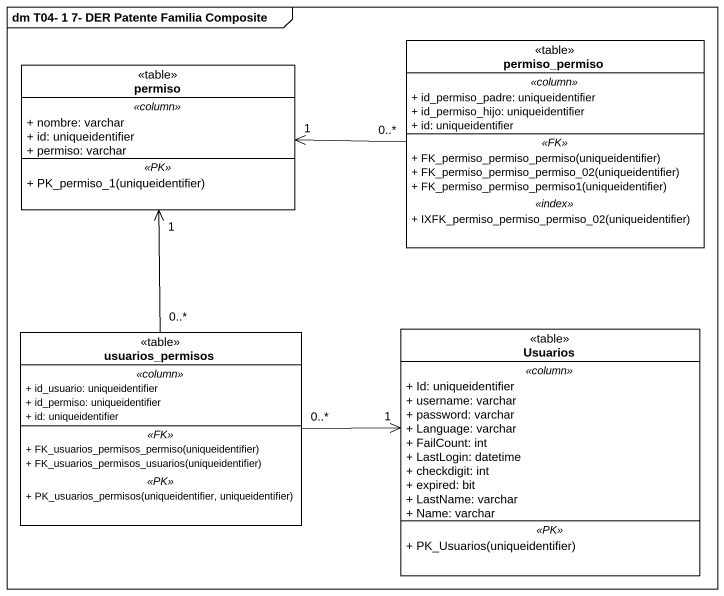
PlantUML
@startuml
mainframe dm T04- 1 7- DER Patente Familia Composite
hide circle
hide empty members
skinparam classAttributeIconSize 0
class permiso_permiso <<table>> {
  .. <<column>> ..
  + id_permiso_padre: uniqueidentifier
  + id_permiso_hijo: uniqueidentifier
  + id: uniqueidentifier
  .. <<FK>> ..
  + FK_permiso_permiso_permiso(uniqueidentifier)
  + FK_permiso_permiso_permiso_02(uniqueidentifier)
  + FK_permiso_permiso_permiso1(uniqueidentifier)
  .. <<index>> ..
  + IXFK_permiso_permiso_permiso_02(uniqueidentifier)
}
class permiso <<table>> {
  .. <<column>> ..
  + nombre: varchar
  + id: uniqueidentifier
  + permiso: varchar
  .. <<PK>> ..
  + PK_permiso_1(uniqueidentifier)
}
class usuarios_permisos <<table>> {
  .. <<column>> ..
  + id_usuario: uniqueidentifier
  + id_permiso: uniqueidentifier
  + id: uniqueidentifier
  .. <<FK>> ..
  + FK_usuarios_permisos_permiso(uniqueidentifier)
  + FK_usuarios_permisos_usuarios(uniqueidentifier)
  .. <<PK>> ..
  + PK_usuarios_permisos(uniqueidentifier, uniqueidentifier)
}
class Usuarios <<table>> {
  .. <<column>> ..
  + Id: uniqueidentifier
  + username: varchar
  + password: varchar
  + Language: varchar
  + FailCount: int
  + LastLogin: datetime
  + checkdigit: int
  + expired: bit
  + LastName: varchar
  + Name: varchar
  .. <<PK>> ..
  + PK_Usuarios(uniqueidentifier)
}
permiso_permiso "0..*" -left-> "1" permiso
usuarios_permisos "0..*" -up-> "1" permiso
usuarios_permisos "0..*" -right-> "1" Usuarios
@enduml
